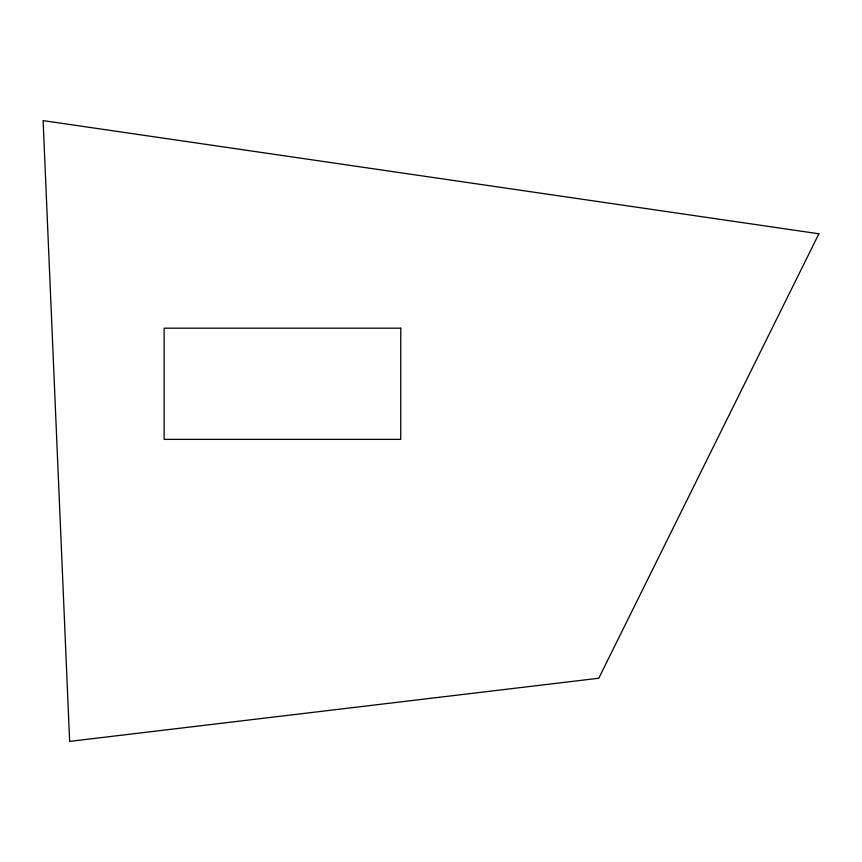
<?xml version="1.0" encoding="UTF-8"?>
<svg xmlns="http://www.w3.org/2000/svg" width="862" height="862" viewBox="0 0 862 862"><rect width="100%" height="100%" fill="white"/><g stroke="black" fill="none" stroke-linecap="round" stroke-linejoin="round"><path stroke-width="1.29" d="M818.9 233.774L598.767 678.243L69.639 741.395L43.1 120.605L818.9 233.774M400.755 328.185L164.136 328.185L164.136 439.383L400.755 439.383L400.755 328.185"/></g></svg>
